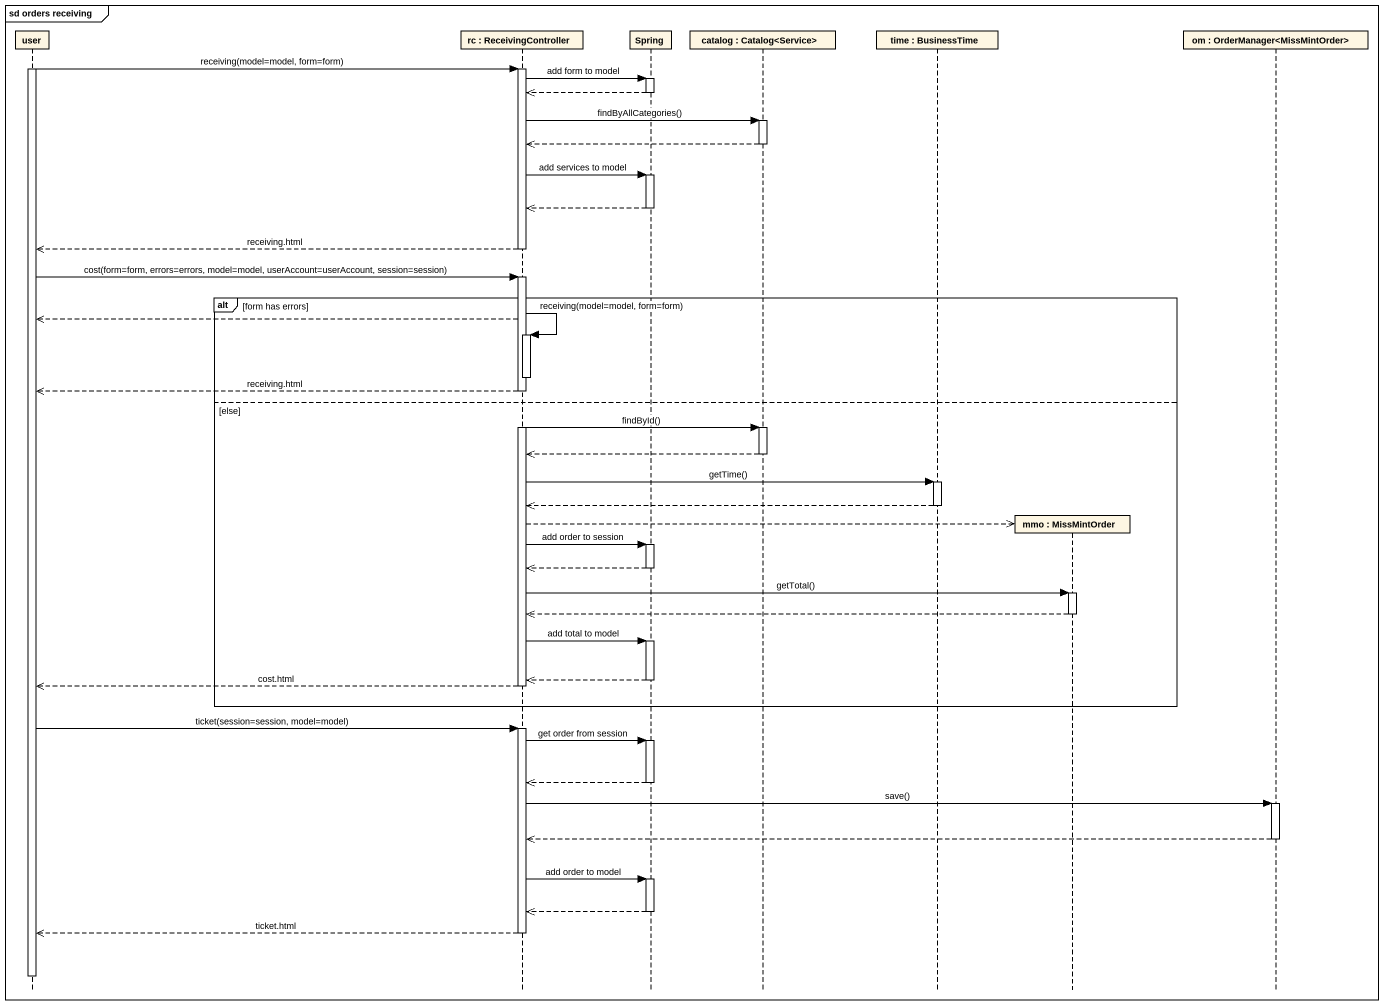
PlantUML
@startuml
mainframe sd orders receiving
hide footbox
participant user
participant "rc : ReceivingController" as rc
participant Spring
participant "catalog : Catalog<Service>" as catalog
participant "time : BusinessTime" as time
participant "mmo : MissMintOrder" as mmo
participant "om : OrderManager<MissMintOrder>" as om

activate user
user -> rc : receiving(model=model, form=form)
activate rc
rc -> Spring : add form to model
activate Spring
Spring -->> rc
deactivate Spring
rc -> catalog : findByAllCategories()
activate catalog
catalog -->> rc
deactivate catalog
rc -> Spring : add services to model
activate Spring
Spring -->> rc
deactivate Spring
rc -->> user : receiving.html
deactivate rc
user -> rc : cost(form=form, errors=errors, model=model, userAccount=userAccount, session=session)
activate rc
alt form has errors
  rc -->> user
  rc -> rc : receiving(model=model, form=form)
  activate rc
  deactivate rc
  rc -->> user : receiving.html
else else
  rc -> catalog : findById()
  activate catalog
  catalog -->> rc
  deactivate catalog
  rc -> time : getTime()
  activate time
  time -->> rc
  deactivate time
  rc -->> mmo **
  rc -> Spring : add order to session
  activate Spring
  Spring -->> rc
  deactivate Spring
  rc -> mmo : getTotal()
  activate mmo
  mmo -->> rc
  deactivate mmo
  rc -> Spring : add total to model
  activate Spring
  Spring -->> rc
  deactivate Spring
  rc -->> user : cost.html
  deactivate rc
end
user -> rc : ticket(session=session, model=model)
activate rc
rc -> Spring : get order from session
activate Spring
Spring -->> rc
deactivate Spring
rc -> om : save()
activate om
om -->> rc
deactivate om
rc -> Spring : add order to model
activate Spring
Spring -->> rc
deactivate Spring
rc -->> user : ticket.html
deactivate rc
deactivate user
@enduml
